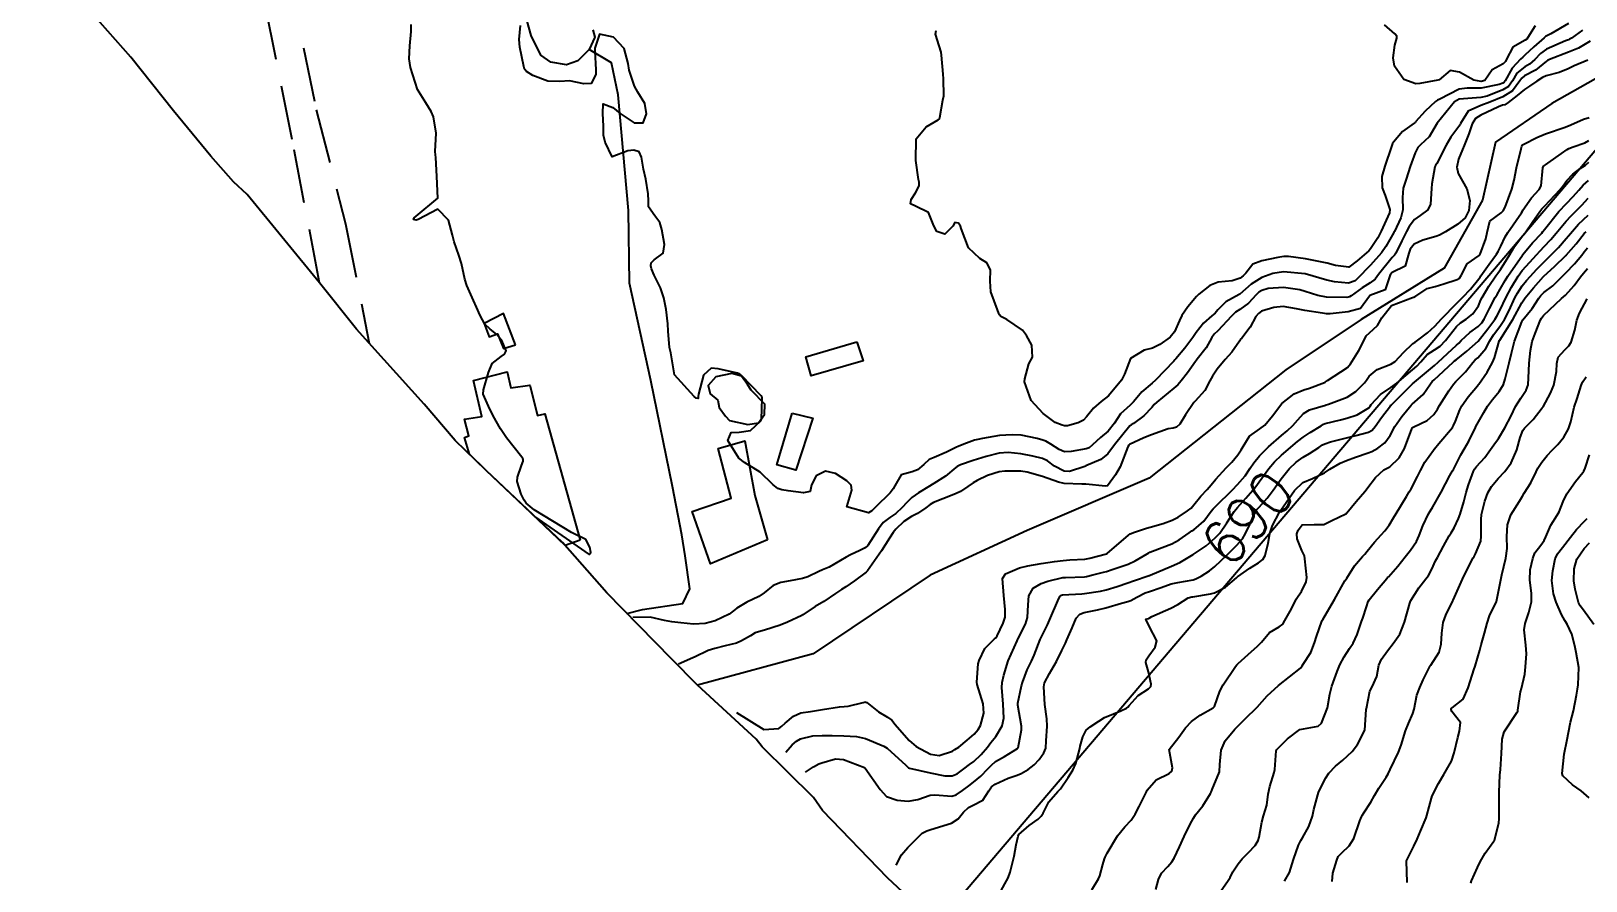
# Model space of a CAD drawing. Header units: metres. Extents: x 298520 to 308411, y 7433745 to 7450750.
# Drawn here: x 300165.1 to 300308.3, y 7448726.3 to 7448804.6 of the extents above; entities that cross this region are included whole.
import ezdxf
from ezdxf.enums import TextEntityAlignment as Align

# ---------------------------------------------------------------- set-up
doc = ezdxf.new("R2010")
doc.units = ezdxf.units.M
doc.header["$LTSCALE"] = 10
doc.linetypes.add('CONTINUO', pattern=[0])
doc.linetypes.add('DASHED', pattern=[0.75, 0.5, -0.25])
for name, color, linetype in [('Area', 45, 'Continuous'), ('Cotas', 45, 'Continuous'), ('Curvas de Nivel 1m', 11, 'Continuous'), ('Curvas de Nivel 5m', 15, 'Continuous'), ('Edificações', 30, 'Continuous'), ('Hidrografia', 140, 'Continuous'), ('TEXTO', 45, 'Continuous'), ('Vias Secundárias', 230, 'DASHED')]:
    doc.layers.add(name, color=color, linetype=linetype)
doc.styles.add('Style-STANDARD', font='STANDARD.shx')

msp = doc.modelspace()

# ---------------------------------------------------------------- linework, layer by layer
at = {"layer": 'Area'}
msp.add_polyline3d([(300249.13, 7448721.72, 690.82), (300243.99, 7448726.56, 695.31), (300238, 7448732.77, 696.79), (300237.17, 7448733.96, 693.15), (300232.42, 7448738.63, 696.55), (300231.88, 7448739.34, 696.87), (300226.46, 7448744.32, 686.71), (300224.07, 7448746.73, 694.06), (300218.13, 7448752.81, 693.4), (300214.04, 7448757.46, 691.75), (300207.01, 7448764.09, 692.12), (300204.14, 7448766.85, 690.14), (300201.29, 7448770.21, 687.77), (300195.04, 7448777.12, 690.54), (300191.64, 7448781.39, 687.29), (300184.96, 7448789.54, 687.14), (300183.71, 7448790.71, 687.08), (300181.62, 7448793.08, 687.19), (300178.17, 7448797.25, 687.95), (300174.24, 7448802.18, 687.41), (300165.06, 7448812.62, 689.17)], dxfattribs=at)
at = {"layer": 'Curvas de Nivel 1m', "flags": 128}
for points, elevation in [([(300211.44, 7448759.85), (300216.5, 7448756.35), (300216.65, 7448756.54), (300216.56, 7448757.02), (300216.18, 7448757.73), (300214.86, 7448758.38), (300211.43, 7448760.48), (300210.69, 7448761.09), (300210.5, 7448761.37), (300210.23, 7448761.93), (300209.86, 7448763.1), (300209.88, 7448763.47), (300210.26, 7448764.57), (300210.4, 7448764.97), (300210.41, 7448765.1), (300210.37, 7448765.19), (300210.28, 7448765.32), (300208.86, 7448767.11), (300208.31, 7448767.93), (300207.65, 7448769.13), (300207.21, 7448770.02), (300206.71, 7448771.14), (300206.74, 7448771.53), (300207.22, 7448773.14), (300207.55, 7448773.95), (300208.39, 7448774.61), (300208.7, 7448774.81), (300208.83, 7448775.12), (300208.4, 7448776.13), (300207.95, 7448776.67), (300207.36, 7448777.14), (300206.88, 7448777.6), (300206.43, 7448778.4), (300206.11, 7448779.15), (300205.82, 7448779.78), (300205.21, 7448781.16), (300205.04, 7448781.73), (300204.73, 7448783.17), (300204.49, 7448783.95), (300204.05, 7448785.17), (300203.89, 7448785.8), (300203.53, 7448787.18), (300202.54, 7448788.19), (300200.73, 7448787.22), (300200.53, 7448787.16), (300200.3, 7448787.22), (300200.36, 7448787.4), (300200.54, 7448787.54), (300202.55, 7448789.19), (300202.44, 7448791.19), (300202.36, 7448792.95), (300202.32, 7448793.19), (300202.3, 7448793.5), (300202.4, 7448795.19), (300202.14, 7448796.69), (300201.92, 7448797.2), (300201.43, 7448797.98), (300200.67, 7448799.22), (300200.03, 7448801.23), (300199.91, 7448802.03), (300199.96, 7448803.23), (300200.08, 7448804.57), (300200.07, 7448805.22)], 688), ([(300308.02, 7448804.67), (300307.03, 7448803.95), (300306.85, 7448803.84), (300306.74, 7448803.79), (300306.48, 7448803.69), (300304.73, 7448802.92), (300304.17, 7448802.54), (300303.64, 7448801.99), (300303.15, 7448801.56), (300302.71, 7448801.3), (300301.99, 7448800.72), (300301.57, 7448800.01), (300301.21, 7448799.5), (300300.68, 7448799.18), (300299.25, 7448798.61), (300298.68, 7448798.48), (300298.27, 7448798.46), (300296.68, 7448798.31), (300296.23, 7448798.08), (300294.65, 7448796.1), (300293.9, 7448794.84), (300293.1, 7448794.12), (300292.86, 7448793.88), (300292.62, 7448793.38), (300292.27, 7448792.46), (300292.15, 7448792.12), (300291.77, 7448790.95), (300291.5, 7448790.13), (300291.44, 7448789.26), (300291.47, 7448788.13), (300291.28, 7448787.4), (300290.7, 7448786.14), (300290.64, 7448786.03), (300290.53, 7448785.82), (300289.91, 7448784.75), (300289.5, 7448784.16), (300288.49, 7448783.02), (300288.07, 7448782.59), (300287.7, 7448782.18), (300287.08, 7448781.58), (300286.47, 7448781.36), (300285.19, 7448781.49), (300284.47, 7448781.65), (300282.48, 7448782.24), (300280.48, 7448782.4), (300279.51, 7448782.27), (300278.48, 7448781.89), (300277.51, 7448781.26), (300276.46, 7448780.36), (300276.39, 7448780.31), (300275.15, 7448779.63), (300274.44, 7448778.91), (300274.18, 7448778.6), (300273.88, 7448778.35), (300273.11, 7448777.67), (300272.42, 7448776.81), (300272.24, 7448776.54), (300272.12, 7448776.36), (300271.38, 7448775.38), (300270.55, 7448774.38), (300270.47, 7448774.29), (300270.38, 7448774.18), (300268.68, 7448772.41), (300268.36, 7448772.14), (300267.42, 7448771.35), (300266.66, 7448770.43), (300266.51, 7448770.26), (300266.34, 7448770.12), (300265.46, 7448769.31), (300264.9, 7448768.45), (300264.31, 7448767.71), (300263.62, 7448767.15), (300262.88, 7448766.47), (300262.56, 7448766.2), (300262.29, 7448766.11), (300260.92, 7448765.86), (300260.29, 7448765.82), (300259.81, 7448766.03), (300259.04, 7448766.52), (300258.56, 7448766.79), (300258.3, 7448766.9), (300257.77, 7448767.06), (300256.3, 7448767.36), (300255.46, 7448767.4), (300254.3, 7448767.33), (300252.74, 7448767.04), (300252.3, 7448766.96), (300251.99, 7448766.9), (300251.25, 7448766.61), (300250.56, 7448766.35), (300250.29, 7448766.23), (300249.43, 7448765.78), (300248.28, 7448765.31), (300247.81, 7448765.12), (300247.33, 7448764.66), (300246.76, 7448764.17), (300246.26, 7448763.99), (300245.24, 7448763.7), (300244.67, 7448762.69), (300244.52, 7448762.41), (300244.24, 7448762.05), (300242.89, 7448760.71), (300242.54, 7448760.39), (300242.22, 7448760.2), (300240.22, 7448760.74), (300240.69, 7448762.29), (300240.62, 7448762.74), (300240.25, 7448763.16), (300239.19, 7448763.83), (300238.26, 7448764.04), (300237.42, 7448763.62), (300236.98, 7448762.78), (300236.86, 7448762.16), (300236.24, 7448762.03), (300234.83, 7448762.21), (300234.24, 7448762.31), (300233.87, 7448762.45), (300233.43, 7448762.82), (300232.26, 7448763.95), (300230.79, 7448764.85), (300230.28, 7448765.25), (300229.26, 7448766.87), (300229.56, 7448767.61), (300230.3, 7448767.62), (300231.35, 7448767.8), (300232.31, 7448768.69), (300232.37, 7448768.84), (300232.44, 7448770.74), (300232.43, 7448770.84), (300232.4, 7448770.9), (300232.34, 7448770.97), (300230.53, 7448772.86), (300230.36, 7448772.98), (300230.17, 7448773.06), (300228.37, 7448773.48), (300227.74, 7448773.52), (300227.04, 7448772.9), (300226.56, 7448771.12), (300226.54, 7448770.91), (300226.52, 7448770.73), (300226.34, 7448770.76), (300226.18, 7448770.91), (300224.36, 7448772.93), (300224.01, 7448774.93), (300223.9, 7448775.43), (300223.76, 7448776.94), (300223.74, 7448777.62), (300223.58, 7448778.94), (300223.37, 7448780.02), (300223.05, 7448780.94), (300222.47, 7448782.1), (300222.22, 7448782.69), (300222.17, 7448782.95), (300222.2, 7448783.24), (300222.49, 7448783.53), (300223.3, 7448784.14), (300223.43, 7448784.94), (300223.17, 7448786.3), (300223.01, 7448786.95), (300222.54, 7448787.56), (300221.97, 7448788.39), (300221.96, 7448788.96), (300221.93, 7448789.59), (300221.71, 7448790.96), (300221.5, 7448791.87), (300221.32, 7448792.97), (300221.11, 7448793.47), (300220.61, 7448793.62), (300220.04, 7448793.56), (300218.6, 7448793), (300217.95, 7448794.35), (300217.81, 7448795.01), (300217.8, 7448795.84), (300217.76, 7448797.01), (300217.78, 7448797.89), (300218.66, 7448797.56), (300219.35, 7448796.99), (300220.64, 7448796.15), (300221.46, 7448796.15), (300221.77, 7448796.96), (300221.61, 7448797.92), (300220.98, 7448798.98), (300220.68, 7448799.51), (300220.18, 7448800.99), (300220.08, 7448801.62), (300219.72, 7448802.99), (300218.73, 7448804.03), (300217.45, 7448804.3), (300217, 7448803.02), (300217, 7448802.74), (300217.09, 7448801.02), (300217.11, 7448800.6), (300216.68, 7448799.77), (300215.99, 7448799.73), (300214.69, 7448800.01), (300213.8, 7448799.94), (300212.69, 7448799.97), (300211.29, 7448800.5), (300210.7, 7448800.88), (300210.54, 7448801.1), (300210.48, 7448801.33), (300210.09, 7448803.11), (300210.03, 7448803.81), (300210.17, 7448805.11)], 689), ([(300303.67, 7448805.07), (300302.99, 7448804), (300302.89, 7448803.85), (300302.74, 7448803.76), (300301.61, 7448803.13), (300301.04, 7448802.02), (300300.93, 7448801.81), (300300.72, 7448801.58), (300299.71, 7448801.03), (300299.02, 7448800.05), (300298.69, 7448799.95), (300298.03, 7448800.06), (300296.7, 7448800.81), (300295.83, 7448800.96), (300294.82, 7448800.1), (300294.69, 7448800.06), (300293.03, 7448799.78), (300292.69, 7448799.73), (300291.56, 7448800.13), (300290.71, 7448801.36), (300290.6, 7448802.14), (300290.73, 7448803.3), (300290.92, 7448803.96), (300290.91, 7448804.14), (300290.75, 7448804.36), (300289.78, 7448805.18)], 691), ([(300308.74, 7448803.67), (300307.66, 7448803.01), (300306.73, 7448802.64), (300304.98, 7448801.98), (300304.8, 7448801.9), (300304.72, 7448801.83), (300303.7, 7448801), (300302.7, 7448800.48), (300302.43, 7448800.27), (300302.25, 7448800), (300301.59, 7448799.1), (300300.68, 7448798.55), (300299.5, 7448798.04), (300298.67, 7448797.74), (300297.5, 7448797.22), (300296.79, 7448796.07), (300296.76, 7448795.96), (300296.65, 7448795.79), (300295.89, 7448794.82), (300295.48, 7448794.09), (300294.61, 7448792.4), (300294.49, 7448792.22), (300294.44, 7448792.1), (300294.16, 7448790.52), (300294.11, 7448790.1), (300294.03, 7448788.64), (300293.78, 7448788.11), (300293.06, 7448787.6), (300292.54, 7448787.22), (300292.07, 7448786.59), (300291.83, 7448786.13), (300291.38, 7448785.27), (300290.82, 7448784.14), (300290.7, 7448783.94), (300290.5, 7448783.73), (300289.23, 7448782.16), (300288.92, 7448781.72), (300288.47, 7448781.4), (300287.72, 7448780.92), (300286.7, 7448780.19), (300286.55, 7448780.09), (300286.45, 7448780.06), (300286.31, 7448780.05), (300284.45, 7448780.07), (300283.64, 7448780.23), (300282.47, 7448780.61), (300281.97, 7448780.74), (300280.47, 7448780.97), (300279.07, 7448780.88), (300278.47, 7448780.7), (300278.21, 7448780.55), (300277.96, 7448780.3), (300277.24, 7448779.51), (300276.44, 7448778.94), (300276.07, 7448778.69), (300275.7, 7448778.32), (300274.42, 7448776.98), (300274.09, 7448776.67), (300273.87, 7448776.35), (300273.34, 7448775.41), (300272.53, 7448774.36), (300272.47, 7448774.28), (300272.38, 7448774.15), (300271.63, 7448773.11), (300271.06, 7448772.37), (300270.73, 7448772), (300270.36, 7448771.69), (300268.79, 7448770.4), (300268.57, 7448770.18), (300268.34, 7448769.9), (300267.61, 7448769.13), (300266.65, 7448768.43), (300266.43, 7448768.31), (300266.31, 7448768.21), (300264.91, 7448766.45), (300264.28, 7448765.63), (300263.65, 7448765.1), (300262.27, 7448764.52), (300262.25, 7448764.51), (300262.18, 7448764.48), (300260.76, 7448764.01), (300260.27, 7448764.04), (300259.36, 7448764.51), (300258.73, 7448764.98), (300258.28, 7448765.21), (300257.39, 7448765.43), (300256.28, 7448765.63), (300255.09, 7448765.75), (300254.28, 7448765.69), (300253.08, 7448765.39), (300252.28, 7448765.14), (300251.87, 7448765.01), (300250.7, 7448764.62), (300250.41, 7448764.48), (300250.27, 7448764.38), (300249.32, 7448763.57), (300248.25, 7448762.89), (300248.1, 7448762.8), (300247.86, 7448762.65), (300246.85, 7448762.05), (300246.23, 7448761.6), (300245.75, 7448761.15), (300245.33, 7448760.68), (300244.75, 7448760.15), (300244.21, 7448759.78), (300243.59, 7448759.31), (300243.14, 7448758.71), (300242.18, 7448757.18), (300241.94, 7448756.96), (300241.42, 7448756.73), (300240.58, 7448756.33), (300240.17, 7448756.1), (300238.6, 7448755.2), (300238.16, 7448755.01), (300237.99, 7448754.94), (300237.65, 7448754.78), (300236.64, 7448754.29), (300236.14, 7448754.13), (300235.01, 7448753.93), (300234.14, 7448753.77), (300233.46, 7448753.49), (300232.63, 7448752.83), (300232.12, 7448752.48), (300231.02, 7448751.95), (300230.11, 7448751.42), (300229.8, 7448751.17), (300229.39, 7448750.87), (300228.1, 7448750.24), (300227.19, 7448749.99), (300226.09, 7448749.94), (300224.95, 7448750.06), (300224.1, 7448750.14), (300223.44, 7448750.28), (300222.1, 7448750.59), (300220.52, 7448750.55)], 688), ([(300308.54, 7448801.93), (300307.26, 7448801.4), (300306.71, 7448801.12), (300305.89, 7448800.77), (300304.7, 7448800.46), (300304.36, 7448800.32), (300303.82, 7448799.99), (300303.15, 7448799.53), (300302.68, 7448799.2), (300302.02, 7448798.66), (300301.18, 7448798.01), (300300.88, 7448797.8), (300300.67, 7448797.76), (300300.28, 7448797.63), (300298.66, 7448796.84), (300298.16, 7448796.55), (300297.87, 7448796.06), (300297.57, 7448795.13), (300297.14, 7448794.06), (300296.99, 7448793.69), (300296.61, 7448792.78), (300296.44, 7448792.07), (300296.59, 7448791.46), (300297.39, 7448790.06), (300297.64, 7448788.98), (300297.56, 7448788.06), (300297.22, 7448787.39), (300296.54, 7448786.81), (300295.4, 7448786.09), (300294.85, 7448785.78), (300294.53, 7448785.66), (300293.32, 7448785.32), (300292.52, 7448784.96), (300292.14, 7448784.49), (300292.03, 7448784.12), (300291.68, 7448782.94), (300290.48, 7448782.35), (300290.32, 7448782.14), (300289.85, 7448780.76), (300288.45, 7448780.22), (300288.42, 7448780.21), (300288.39, 7448780.17), (300287.58, 7448779.04), (300286.44, 7448778.73), (300284.77, 7448778.55), (300284.44, 7448778.54), (300284.06, 7448778.6), (300282.44, 7448778.84), (300281.69, 7448779.01), (300280.45, 7448779.2), (300279.6, 7448779.12), (300278.44, 7448778.77), (300278.16, 7448778.57), (300277.93, 7448778.3), (300277.41, 7448777.32), (300276.63, 7448776.31), (300276.53, 7448776.19), (300276.41, 7448776.01), (300275.71, 7448775), (300275.11, 7448774.33), (300274.37, 7448773.43), (300273.93, 7448772.78), (300273.69, 7448772.35), (300273.23, 7448771.48), (300272.34, 7448770.5), (300272.27, 7448770.44), (300272.2, 7448770.36), (300271.45, 7448769.24), (300270.91, 7448768.37), (300270.61, 7448768.08), (300270.31, 7448768.01), (300269.86, 7448767.94), (300268.3, 7448767.4), (300267.62, 7448767.1), (300266.29, 7448766.5), (300266.22, 7448766.43), (300266.12, 7448766.27), (300265.42, 7448764.44), (300265.01, 7448763.7), (300264.25, 7448762.69), (300264.07, 7448762.64), (300262.25, 7448762.85), (300261.89, 7448762.84), (300260.25, 7448762.89), (300259.74, 7448763.01), (300258.26, 7448763.56), (300256.86, 7448763.95), (300256.27, 7448764.04), (300254.79, 7448764.04), (300254.26, 7448763.97), (300253.21, 7448763.63), (300252.25, 7448763.18), (300251.88, 7448762.97), (300251.39, 7448762.61), (300250.7, 7448762.16), (300250.24, 7448761.94), (300249.08, 7448761.49), (300248.23, 7448761.14), (300247.92, 7448760.96), (300247.53, 7448760.66), (300246.75, 7448760.13), (300246.21, 7448759.86), (300245.48, 7448759.4), (300244.74, 7448758.68), (300244.5, 7448758.37), (300244.18, 7448757.86), (300243.43, 7448756.7), (300242.15, 7448754.84), (300242.09, 7448754.78), (300242.01, 7448754.72), (300240.93, 7448753.94), (300240.13, 7448753.38), (300239.75, 7448753.13), (300239.2, 7448752.75), (300238.12, 7448752.03), (300237.33, 7448751.55), (300236.19, 7448750.79), (300236.13, 7448750.76), (300236.1, 7448750.75), (300234.78, 7448750.11), (300234.09, 7448749.83), (300232.65, 7448749.39), (300232.09, 7448749.24), (300231.8, 7448749.13), (300231.35, 7448748.85), (300230.54, 7448748.39), (300230.07, 7448748.2), (300229.02, 7448747.93), (300228.07, 7448747.7), (300227.45, 7448747.5), (300226.2, 7448746.91), (300226.1, 7448746.86), (300226.05, 7448746.83), (300224.73, 7448746.24)], 687), ([(300230.06, 7448741.81), (300232.58, 7448740.23), (300233.98, 7448740.31), (300234.25, 7448740.54), (300234.55, 7448740.8), (300235.32, 7448741.46), (300235.99, 7448741.76), (300236.88, 7448741.89), (300238, 7448742.06), (300239.57, 7448742.32), (300240, 7448742.34), (300240.37, 7448742.37), (300241.73, 7448742.72), (300241.95, 7448742.77), (300242, 7448742.76), (300242.07, 7448742.72), (300243.14, 7448741.85), (300243.99, 7448741.38), (300244.37, 7448741.08), (300244.7, 7448740.69), (300245.29, 7448739.99), (300245.97, 7448739.21), (300246.62, 7448738.66), (300247.95, 7448737.96), (300248.76, 7448737.83), (300249.96, 7448738.24), (300250.2, 7448738.37), (300250.55, 7448738.61), (300251.32, 7448739.26), (300251.97, 7448739.79), (300252.35, 7448740.22), (300252.56, 7448740.59), (300252.85, 7448741.74), (300252.81, 7448742.59), (300252.25, 7448744.38), (300252.21, 7448744.6), (300252.35, 7448746.29), (300252.42, 7448746.6), (300252.96, 7448747.7), (300253.84, 7448748.58), (300253.97, 7448748.69), (300254.08, 7448748.86), (300254.64, 7448750.03), (300254.82, 7448750.57), (300254.84, 7448751.3), (300254.69, 7448752.57), (300254.58, 7448754.14), (300254.85, 7448754.57), (300256.16, 7448755.13), (300256.93, 7448755.32), (300258.16, 7448755.52), (300259.36, 7448755.71), (300260.17, 7448755.81), (300260.8, 7448755.86), (300262.17, 7448755.94), (300262.63, 7448756.02), (300264.17, 7448756.43), (300264.23, 7448756.46), (300266.19, 7448758.15), (300266.36, 7448758.26), (300266.74, 7448758.42), (300267.84, 7448758.77), (300268.2, 7448758.88), (300269.38, 7448759.21), (300270.21, 7448759.51), (300270.77, 7448759.81), (300271.64, 7448760.37), (300271.97, 7448760.62), (300272.23, 7448760.93), (300272.86, 7448761.73), (300273.45, 7448762.35), (300273.82, 7448762.77), (300274.25, 7448763.3), (300275.21, 7448764.33), (300275.72, 7448764.87), (300276.28, 7448765.54), (300276.59, 7448766), (300276.75, 7448766.31), (300277.34, 7448767.26), (300278.31, 7448767.94), (300278.76, 7448768.28), (300279.46, 7448769.14), (300280.34, 7448770.26), (300281.45, 7448771.15), (300282.36, 7448771.54), (300282.89, 7448771.7), (300284.26, 7448772.22), (300284.33, 7448772.25), (300284.36, 7448772.27), (300284.53, 7448772.38), (300286.38, 7448773.6), (300286.65, 7448773.92), (300286.82, 7448774.19), (300287.42, 7448775.16), (300287.94, 7448776.17), (300288.09, 7448776.5), (300288.42, 7448776.79), (300289.14, 7448777.45), (300289.53, 7448778.16), (300290.44, 7448779.3), (300292.37, 7448780.04), (300292.45, 7448780.06), (300292.5, 7448780.07), (300292.57, 7448780.12), (300293.71, 7448780.86), (300294.47, 7448781.07), (300295.26, 7448781.3), (300296.48, 7448781.69), (300296.71, 7448781.84), (300296.84, 7448782.07), (300297.41, 7448783.14), (300298.5, 7448783.93), (300298.56, 7448783.99), (300298.6, 7448784.05), (300299.12, 7448785.45), (300299.25, 7448786.04), (300299.5, 7448787.08), (300300.55, 7448787.85), (300300.73, 7448788.03), (300300.9, 7448788.36), (300301.51, 7448790.02), (300301.73, 7448790.87), (300301.95, 7448792.01), (300302.37, 7448793.76), (300302.45, 7448794), (300302.52, 7448794.11), (300302.62, 7448794.19), (300303.83, 7448794.79), (300304.63, 7448795.14), (300306.44, 7448795.75), (300306.64, 7448795.82), (300306.73, 7448795.86), (300306.97, 7448795.95), (300308.12, 7448796.47), (300308.65, 7448796.64)], 687), ([(300234.61, 7448738.14), (300235.2, 7448738.8), (300235.6, 7448739.16), (300235.97, 7448739.38), (300237.1, 7448739.65), (300237.97, 7448739.69), (300238.89, 7448739.67), (300239.97, 7448739.63), (300241.13, 7448739.57), (300241.97, 7448739.41), (300243.66, 7448738.7), (300243.96, 7448738.5), (300245.67, 7448736.94), (300245.93, 7448736.71), (300246.02, 7448736.67), (300247.93, 7448736.24), (300249.26, 7448735.96), (300249.93, 7448735.95), (300250.39, 7448736.15), (300251.03, 7448736.61), (300251.55, 7448736.99), (300251.94, 7448737.28), (300252.63, 7448737.92), (300253.19, 7448738.59), (300253.52, 7448739.03), (300253.97, 7448739.58), (300254.56, 7448740.57), (300254.69, 7448741.27), (300254.64, 7448742.57), (300254.51, 7448744.09), (300254.54, 7448744.57), (300254.71, 7448745.24), (300255.09, 7448746.56), (300255.93, 7448748.41), (300256.01, 7448748.55), (300256.03, 7448748.59), (300256.07, 7448748.67), (300256.71, 7448749.93), (300256.9, 7448750.54), (300256.95, 7448751.71), (300257.02, 7448752.54), (300257.42, 7448753.25), (300258.14, 7448753.69), (300258.76, 7448753.9), (300260.15, 7448754.23), (300260.4, 7448754.25), (300262.15, 7448754.3), (300262.31, 7448754.32), (300262.91, 7448754.47), (300263.9, 7448754.72), (300264.16, 7448754.8), (300264.69, 7448754.98), (300266.16, 7448755.48), (300266.82, 7448755.77), (300267.91, 7448756.41), (300268.07, 7448756.52), (300268.17, 7448756.57), (300268.42, 7448756.65), (300270.18, 7448757.34), (300270.85, 7448757.71), (300271.79, 7448758.36), (300272.03, 7448758.53), (300272.2, 7448758.63), (300273.13, 7448759.43), (300273.82, 7448760.34), (300274, 7448760.57), (300274.23, 7448760.81), (300275.77, 7448762.32), (300276.25, 7448762.82), (300276.94, 7448763.62), (300277.41, 7448764.3), (300277.75, 7448764.81), (300278.28, 7448765.44), (300278.69, 7448765.88), (300279.1, 7448766.28), (300280.3, 7448767.33), (300280.81, 7448767.76), (300281.33, 7448768.25), (300281.79, 7448768.78), (300282.33, 7448769.34), (300282.89, 7448769.68), (300284.34, 7448770.13), (300284.41, 7448770.15), (300284.63, 7448770.22), (300286.35, 7448770.87), (300287.16, 7448771.38), (300287.95, 7448772.17), (300288.12, 7448772.42), (300288.37, 7448772.8), (300289.12, 7448773.42), (300290.38, 7448773.91), (300290.76, 7448774.14), (300291.55, 7448774.98), (300292.41, 7448775.8), (300292.6, 7448775.93), (300292.87, 7448776.12), (300293.74, 7448776.79), (300294.43, 7448777.41), (300295.04, 7448778.09), (300296.45, 7448779.51), (300296.73, 7448779.79), (300297, 7448780.06), (300297.71, 7448780.82), (300298.48, 7448781.75), (300298.6, 7448781.93), (300298.67, 7448782.05), (300299.43, 7448783.11), (300300.12, 7448784.03), (300300.27, 7448784.27), (300300.51, 7448784.79), (300300.92, 7448785.63), (300301.15, 7448786.02), (300302.41, 7448787.86), (300302.5, 7448788), (300302.55, 7448788.1), (300303.32, 7448789.24), (300304.03, 7448789.99), (300304.23, 7448790.33), (300304.39, 7448791.98), (300304.45, 7448792.14), (300304.61, 7448792.28), (300305.59, 7448792.95), (300306.62, 7448793.67), (300306.79, 7448793.78), (300307.19, 7448793.94), (300308.25, 7448794.31), (300308.63, 7448794.51)], 688), ([(300236.43, 7448736.29), (300237.17, 7448736.78), (300237.66, 7448737.05), (300237.94, 7448737.17), (300239.18, 7448737.51), (300239.94, 7448737.45), (300241.86, 7448736.72), (300241.93, 7448736.66), (300243.3, 7448734.71), (300243.9, 7448734.04), (300244.88, 7448733.7), (300245.9, 7448733.62), (300246.77, 7448733.79), (300247.91, 7448734.19), (300248.34, 7448734.21), (300249.9, 7448734.07), (300250.32, 7448734.2), (300250.89, 7448734.61), (300251.48, 7448735.04), (300251.92, 7448735.36), (300252.59, 7448735.93), (300253.23, 7448736.59), (300253.57, 7448736.95), (300253.94, 7448737.27), (300254.78, 7448737.74), (300255.96, 7448738.47), (300256.01, 7448738.51), (300256.03, 7448738.55), (300256.34, 7448740.19), (300256.33, 7448740.55), (300256, 7448742.46), (300255.99, 7448742.54), (300256, 7448742.66), (300256.34, 7448744.24), (300256.41, 7448744.55), (300256.84, 7448745.74), (300257.25, 7448746.54), (300257.51, 7448747.08), (300258.06, 7448748.53), (300258.07, 7448748.57), (300258.73, 7448749.88), (300259.02, 7448750.52), (300259.69, 7448752.08), (300259.88, 7448752.5), (300260.02, 7448752.61), (300260.12, 7448752.64), (300261.88, 7448752.73), (300262.13, 7448752.76), (300263.62, 7448752.97), (300264.13, 7448753.09), (300265.16, 7448753.42), (300266.14, 7448753.74), (300266.65, 7448753.92), (300268.11, 7448754.41), (300268.14, 7448754.42), (300268.19, 7448754.45), (300270.16, 7448755.27), (300270.93, 7448755.61), (300272.14, 7448756.36), (300272.16, 7448756.37), (300273.36, 7448757.17), (300274.19, 7448757.88), (300274.6, 7448758.33), (300275.26, 7448759.27), (300275.93, 7448760.31), (300276.23, 7448760.68), (300277, 7448761.54), (300277.66, 7448762.3), (300277.92, 7448762.62), (300278.25, 7448763.06), (300279.14, 7448764.28), (300279.65, 7448764.89), (300280.28, 7448765.5), (300280.69, 7448765.86), (300281.14, 7448766.25), (300281.76, 7448766.78), (300282.3, 7448767.18), (300282.95, 7448767.59), (300283.94, 7448768.22), (300284.17, 7448768.37), (300284.32, 7448768.43), (300285.74, 7448768.78), (300286.32, 7448768.93), (300287.27, 7448769.24), (300288.34, 7448769.89), (300288.48, 7448770.03), (300288.57, 7448770.17), (300289.42, 7448771.1), (300290.36, 7448771.74), (300290.91, 7448772.14), (300292.38, 7448773.38), (300292.78, 7448773.71), (300293.15, 7448774.11), (300293.72, 7448774.78), (300294.4, 7448775.21), (300294.92, 7448775.57), (300295.4, 7448776.09), (300296.43, 7448777.38), (300296.78, 7448777.72), (300297.31, 7448778.06), (300297.94, 7448778.55), (300298.45, 7448779.29), (300298.68, 7448779.82), (300298.79, 7448780.05), (300299.41, 7448781.1), (300300.05, 7448782.03), (300300.24, 7448782.28), (300300.49, 7448782.62), (300301.34, 7448784.02), (300301.77, 7448784.75), (300302.53, 7448785.75), (300302.65, 7448785.88), (300302.74, 7448786), (300303.47, 7448787.06), (300304.1, 7448787.98), (300304.3, 7448788.23), (300304.56, 7448788.49), (300305.94, 7448789.96), (300306.21, 7448790.32), (300306.59, 7448790.84), (300307.13, 7448791.41), (300307.82, 7448791.94), (300308.3, 7448792.24), (300308.61, 7448792.51)], 689), ([(300254.32, 7448725.1), (300255.09, 7448726.56), (300255.3, 7448727.08), (300255.66, 7448728.55), (300255.85, 7448729.59), (300256.02, 7448730.39), (300256.1, 7448730.55), (300257.04, 7448731.37), (300257.88, 7448731.97), (300258.16, 7448732.24), (300258.33, 7448732.53), (300258.86, 7448733.56), (300259.67, 7448734.5), (300259.92, 7448734.77), (300260.62, 7448735.8), (300261.05, 7448736.49), (300261.34, 7448737.09), (300261.7, 7448738.48), (300261.74, 7448738.7), (300261.97, 7448739.56), (300262.3, 7448740.16), (300262.66, 7448740.47), (300263.45, 7448741.01), (300263.99, 7448741.34), (300265.5, 7448741.94), (300266, 7448742.18), (300266.14, 7448742.29), (300266.26, 7448742.43), (300267.09, 7448743.35), (300268.03, 7448743.97), (300268.25, 7448744.19), (300268.28, 7448744.41), (300268.04, 7448745.55), (300267.79, 7448746.41), (300267.82, 7448746.65), (300268.06, 7448747.03), (300268.65, 7448747.82), (300268.81, 7448748.4), (300268.09, 7448749.75), (300267.78, 7448750.41), (300268.04, 7448750.47), (300268.1, 7448750.5), (300268.35, 7448750.65), (300270.11, 7448751.4), (300270.75, 7448751.74), (300271.7, 7448752.36), (300272.03, 7448752.45), (300272.12, 7448752.47), (300273.75, 7448752.72), (300274.13, 7448752.82), (300275.12, 7448753.35), (300276.15, 7448754.22), (300276.2, 7448754.27), (300276.25, 7448754.31), (300277.37, 7448755.09), (300278.17, 7448755.59), (300278.57, 7448755.89), (300278.8, 7448756.28), (300279.08, 7448757.39), (300279.21, 7448758.28), (300279.45, 7448759.03), (300280.1, 7448760.27), (300280.15, 7448760.34), (300280.22, 7448760.45), (300281.48, 7448762.25), (300282.25, 7448762.98), (300283.14, 7448763.35), (300284.26, 7448763.87), (300284.75, 7448764.21), (300285.71, 7448764.76), (300286.28, 7448765.01), (300287.12, 7448765.34), (300288.29, 7448765.72), (300288.61, 7448765.85), (300289.18, 7448766.16), (300289.81, 7448766.64), (300290.3, 7448767.34), (300290.75, 7448768.14), (300291.38, 7448769.08), (300292.24, 7448770.12), (300292.34, 7448770.21), (300293.36, 7448771.11), (300294.02, 7448772.1), (300294.18, 7448772.29), (300294.37, 7448772.45), (300296.12, 7448774.07), (300296.25, 7448774.2), (300296.39, 7448774.31), (300297.37, 7448775.09), (300298.41, 7448776.03), (300299.31, 7448777.16), (300299.96, 7448778.03), (300300.14, 7448778.33), (300300.44, 7448778.91), (300300.98, 7448780.02), (300301.48, 7448781.01), (300302.1, 7448782.01), (300302.49, 7448782.53), (300303.18, 7448783.31), (300303.81, 7448783.99), (300304.14, 7448784.35), (300304.51, 7448784.75), (300305.12, 7448785.38), (300305.62, 7448785.96), (300306.54, 7448787.07), (300306.96, 7448787.54), (300307.37, 7448787.94), (300307.96, 7448788.54), (300308.57, 7448789.2)], 691), ([(300262.83, 7448725.45), (300263.44, 7448726.46), (300263.55, 7448726.73), (300263.83, 7448727.79), (300263.98, 7448728.32), (300264.03, 7448728.46), (300264.22, 7448728.83), (300265.19, 7448730.44), (300265.87, 7448731.25), (300266.43, 7448731.87), (300266.81, 7448732.42), (300267.19, 7448733.12), (300267.81, 7448734.41), (300267.84, 7448734.48), (300267.92, 7448734.63), (300268.74, 7448735.59), (300269.93, 7448736.18), (300270.19, 7448736.39), (300270.25, 7448736.7), (300269.95, 7448738.39), (300270.84, 7448739.51), (300271.45, 7448740.37), (300271.99, 7448740.95), (300272.81, 7448741.54), (300274, 7448742.21), (300274.11, 7448742.34), (300274.61, 7448743.75), (300274.91, 7448744.33), (300276.05, 7448746.03), (300276.18, 7448746.18), (300276.3, 7448746.31), (300277.22, 7448747.14), (300278.07, 7448747.92), (300278.26, 7448748.09), (300278.45, 7448748.29), (300279.2, 7448749.16), (300280.09, 7448749.69), (300280.41, 7448749.95), (300280.6, 7448750.26), (300281.21, 7448751.35), (300281.65, 7448752.25), (300281.84, 7448752.53), (300282.13, 7448752.94), (300282.56, 7448753.83), (300282.63, 7448754.24), (300282.45, 7448755.96), (300282.4, 7448756.24), (300282.18, 7448756.72), (300281.73, 7448757.79), (300281.72, 7448758.25), (300281.84, 7448758.6), (300282.21, 7448759.1), (300283.31, 7448759.13), (300284.21, 7448759.13), (300284.92, 7448759.5), (300286.22, 7448760.1), (300286.27, 7448760.14), (300286.32, 7448760.19), (300287.19, 7448761.23), (300287.99, 7448762.17), (300288.1, 7448762.31), (300288.25, 7448762.52), (300288.96, 7448763.46), (300289.74, 7448764.16), (300290.08, 7448764.33), (300290.27, 7448764.43), (300291.15, 7448765.27), (300291.62, 7448766.13), (300292.31, 7448767.94), (300292.38, 7448768.05), (300292.5, 7448768.12), (300293.72, 7448768.71), (300294.33, 7448769.26), (300294.67, 7448769.76), (300294.87, 7448770.09), (300295.73, 7448771.45), (300296.16, 7448772.07), (300296.37, 7448772.29), (300297.24, 7448773.2), (300297.92, 7448774.05), (300298.15, 7448774.29), (300298.39, 7448774.49), (300299.12, 7448775.33), (300299.49, 7448776.04), (300299.84, 7448776.61), (300300.43, 7448777.37), (300300.85, 7448778.02), (300301.27, 7448778.85), (300301.8, 7448780.01), (300302.03, 7448780.44), (300302.47, 7448781.11), (300302.87, 7448781.6), (300303.22, 7448781.99), (300303.83, 7448782.65), (300304.5, 7448783.32), (300305.15, 7448783.97), (300305.81, 7448784.66), (300306.53, 7448785.47), (300306.75, 7448785.73), (300306.92, 7448785.95), (300307.68, 7448786.8), (300308.55, 7448787.62)], 692), ([(300268.72, 7448725.49), (300268.95, 7448726.4), (300269.24, 7448726.98), (300269.83, 7448727.61), (300270.19, 7448728.03), (300270.39, 7448728.38), (300270.89, 7448729.41), (300271.32, 7448730.37), (300271.87, 7448731.49), (300272.17, 7448732.06), (300272.38, 7448732.36), (300273.05, 7448733.19), (300273.74, 7448734.34), (300273.8, 7448734.46), (300273.92, 7448734.69), (300274.57, 7448736.33), (300274.61, 7448737), (300274.73, 7448738.33), (300275.11, 7448739.17), (300275.98, 7448740.26), (300276.01, 7448740.28), (300276.04, 7448740.31), (300277.01, 7448741.28), (300278, 7448742.24), (300278.03, 7448742.27), (300278.05, 7448742.29), (300278.98, 7448743.32), (300280.03, 7448744.27), (300282.05, 7448745.89), (300282.2, 7448746.09), (300282.29, 7448746.24), (300282.99, 7448747.31), (300283.35, 7448748.23), (300283.51, 7448748.8), (300284.01, 7448750.22), (300284.04, 7448750.28), (300284.1, 7448750.38), (300285.17, 7448752.2), (300286.14, 7448753.92), (300286.25, 7448754.08), (300286.31, 7448754.19), (300287.03, 7448755.31), (300287.77, 7448756.17), (300287.96, 7448756.39), (300288.18, 7448756.65), (300288.87, 7448757.48), (300289.48, 7448758.16), (300289.81, 7448758.54), (300290.21, 7448759.05), (300290.63, 7448759.73), (300290.86, 7448760.14), (300291.8, 7448761.69), (300292.07, 7448762.12), (300292.25, 7448762.42), (300292.83, 7448763.54), (300293.09, 7448764.11), (300293.5, 7448764.88), (300294.29, 7448765.98), (300294.35, 7448766.05), (300294.39, 7448766.1), (300294.79, 7448766.58), (300296.05, 7448768.07), (300296.15, 7448768.24), (300296.32, 7448768.64), (300296.72, 7448769.68), (300296.91, 7448770.06), (300297.51, 7448770.9), (300298.36, 7448771.91), (300298.43, 7448771.98), (300298.49, 7448772.05), (300299.25, 7448773.17), (300299.75, 7448774.04), (300299.94, 7448774.48), (300300.36, 7448776.03), (300300.37, 7448776.07), (300300.41, 7448776.12), (300301.6, 7448778.01), (300302.45, 7448779.56), (300302.62, 7448779.83), (300302.74, 7448780), (300303.53, 7448780.93), (300304.45, 7448781.98), (300304.46, 7448782), (300304.48, 7448782.02), (300305.44, 7448782.91), (300306.5, 7448783.91), (300306.53, 7448783.93), (300306.54, 7448783.95), (300307.46, 7448785), (300308.2, 7448785.93), (300308.36, 7448786.11)], 693), ([(300274.45, 7448724.98), (300275.38, 7448726.32), (300275.55, 7448726.59), (300275.82, 7448727.1), (300276.29, 7448727.85), (300276.66, 7448728.3), (300277.25, 7448728.9), (300277.86, 7448729.54), (300278.15, 7448730), (300278.24, 7448730.29), (300278.47, 7448731.69), (300278.63, 7448732.28), (300278.93, 7448733.25), (300279.08, 7448734.28), (300279.23, 7448734.96), (300279.63, 7448736.27), (300279.67, 7448736.54), (300279.79, 7448738.27), (300279.85, 7448738.37), (300279.96, 7448738.48), (300280.85, 7448739.38), (300281.98, 7448740.24), (300283.68, 7448740.53), (300283.99, 7448740.81), (300284.54, 7448742.21), (300284.75, 7448743.48), (300284.92, 7448744.21), (300285.41, 7448745.56), (300285.67, 7448746.2), (300286.06, 7448746.93), (300286.56, 7448747.69), (300286.89, 7448748.18), (300287.27, 7448748.99), (300287.67, 7448750.17), (300287.78, 7448750.5), (300288.12, 7448751.52), (300288.28, 7448752.01), (300288.36, 7448752.17), (300289.15, 7448753.14), (300290, 7448754.15), (300290.06, 7448754.23), (300290.15, 7448754.31), (300291.01, 7448755.29), (300291.69, 7448756.13), (300292.18, 7448756.75), (300292.73, 7448757.57), (300292.99, 7448758.11), (300293.32, 7448759), (300293.85, 7448760.1), (300293.99, 7448760.34), (300294.23, 7448760.76), (300295.01, 7448762.09), (300295.82, 7448763.64), (300296.05, 7448764.07), (300296.14, 7448764.2), (300296.27, 7448764.43), (300296.82, 7448765.53), (300297.14, 7448766.06), (300297.57, 7448766.79), (300298.17, 7448768.05), (300298.21, 7448768.15), (300298.32, 7448768.37), (300298.93, 7448769.45), (300299.28, 7448770.04), (300299.74, 7448770.65), (300300.36, 7448771.39), (300300.74, 7448772.02), (300300.9, 7448772.55), (300301.28, 7448774.02), (300301.49, 7448774.92), (300301.77, 7448776.01), (300302.43, 7448777.79), (300302.5, 7448777.93), (300302.55, 7448778), (300303.39, 7448779.04), (300304, 7448779.98), (300304.2, 7448780.24), (300304.46, 7448780.49), (300305.31, 7448781.13), (300306.13, 7448781.96), (300306.49, 7448782.32), (300307.3, 7448783.14), (300307.96, 7448783.94), (300308.2, 7448784.24), (300308.51, 7448784.63)], 694), ([(300284.95, 7448726.21), (300285.04, 7448727), (300285.38, 7448728.2), (300285.53, 7448728.51), (300285.84, 7448728.87), (300286.53, 7448729.51), (300286.97, 7448730.18), (300287.52, 7448731.82), (300287.66, 7448732.17), (300287.74, 7448732.31), (300287.89, 7448732.54), (300288.53, 7448733.54), (300288.88, 7448734.16), (300289.27, 7448734.81), (300289.93, 7448735.83), (300290.12, 7448736.15), (300290.32, 7448736.53), (300291.09, 7448738.13), (300291.32, 7448738.77), (300291.71, 7448740.12), (300291.99, 7448740.78), (300292.41, 7448741.7), (300292.51, 7448742.11), (300292.76, 7448743.38), (300293.03, 7448744.11), (300293.34, 7448744.81), (300294, 7448746.1), (300294.03, 7448746.13), (300294.05, 7448746.17), (300294.81, 7448747.35), (300295, 7448748.09), (300295.06, 7448749.12), (300295.19, 7448750.09), (300295.43, 7448750.76), (300296.09, 7448752.08), (300296.1, 7448752.1), (300296.12, 7448752.15), (300296.97, 7448754.07), (300297.35, 7448754.86), (300297.97, 7448756.05), (300298.04, 7448756.18), (300298.18, 7448756.43), (300298.66, 7448757.58), (300298.71, 7448758.04), (300298.7, 7448759.57), (300298.74, 7448760.04), (300299.02, 7448761.26), (300299.31, 7448762.04), (300299.66, 7448762.63), (300300.26, 7448763.37), (300300.87, 7448764.02), (300301.47, 7448764.82), (300301.97, 7448766), (300302.3, 7448767.13), (300302.53, 7448767.78), (300302.69, 7448768), (300303.5, 7448768.81), (300304.33, 7448769.88), (300304.37, 7448769.94), (300304.4, 7448769.98), (300305.09, 7448771.23), (300305.39, 7448771.96), (300305.63, 7448773.22), (300305.67, 7448773.96), (300305.8, 7448774.55), (300306.4, 7448775.21), (300306.77, 7448775.58), (300306.98, 7448775.94), (300307.33, 7448777.04), (300307.52, 7448777.94), (300307.77, 7448778.61), (300308.45, 7448779.93)], 696), ([(300291.88, 7448726.12), (300291.83, 7448728.12), (300292.5, 7448729.46), (300292.79, 7448730.11), (300293.11, 7448730.86), (300293.63, 7448732.1), (300293.69, 7448732.3), (300293.9, 7448733.1), (300294.11, 7448733.9), (300294.19, 7448734.1), (300294.77, 7448735.24), (300295.25, 7448736.09), (300295.51, 7448736.51), (300295.95, 7448737.31), (300296.2, 7448738.08), (300296.54, 7448739.5), (300296.71, 7448740.07), (300296.79, 7448740.86), (300296, 7448741.88), (300295.92, 7448742.08), (300295.93, 7448742.15), (300296.01, 7448742.23), (300297.05, 7448743.03), (300297.5, 7448744.06), (300298.05, 7448745.81), (300298.12, 7448745.98), (300298.14, 7448746.05), (300298.57, 7448747.54), (300298.71, 7448748.04), (300299.01, 7448749.12), (300299.24, 7448750.04), (300299.45, 7448750.7), (300300.12, 7448752.03), (300300.5, 7448754.02), (300300.6, 7448754.48), (300300.98, 7448756.02), (300301.09, 7448756.92), (300301.05, 7448758.02), (300301.12, 7448759.1), (300301.44, 7448760.01), (300302.24, 7448761.27), (300302.51, 7448761.73), (300302.66, 7448762), (300303.27, 7448762.97), (300303.77, 7448763.98), (300303.93, 7448764.32), (300304.28, 7448764.88), (300304.78, 7448765.48), (300305.25, 7448765.97), (300305.75, 7448766.51), (300306.3, 7448767.16), (300306.76, 7448767.95), (300306.95, 7448768.58), (300307.28, 7448769.95), (300307.55, 7448770.73), (300307.92, 7448771.93), (300308.05, 7448772.25), (300308.37, 7448772.73)], 697), ([(300297.73, 7448726.05), (300297.82, 7448726.28), (300298.37, 7448727.5), (300298.61, 7448728.04), (300299.05, 7448728.84), (300299.86, 7448729.93), (300299.91, 7448729.99), (300299.93, 7448730.03), (300300.31, 7448731.6), (300300.35, 7448732.03), (300300.37, 7448733.56), (300300.36, 7448734.02), (300300.35, 7448734.46), (300300.42, 7448736.02), (300300.47, 7448736.55), (300300.58, 7448738.02), (300300.64, 7448739.35), (300300.83, 7448740.02), (300302, 7448741.83), (300302.08, 7448741.93), (300302.09, 7448742), (300302.33, 7448743.7), (300302.41, 7448744), (300302.72, 7448745.32), (300302.79, 7448745.99), (300302.86, 7448747.2), (300302.8, 7448747.99), (300302.67, 7448749.42), (300302.75, 7448749.99), (300303.1, 7448751), (300303.34, 7448751.99), (300303.34, 7448752.78), (300303.19, 7448753.99), (300303.22, 7448754.93), (300303.45, 7448755.99), (300303.65, 7448756.51), (300304.19, 7448757.22), (300304.51, 7448757.66), (300304.67, 7448757.98), (300305.11, 7448759.07), (300305.7, 7448759.97), (300305.9, 7448760.29), (300306.24, 7448761.23), (300306.6, 7448761.95), (300307.4, 7448763.09), (300308.07, 7448763.93), (300308.15, 7448764.04), (300308.27, 7448764.3), (300308.68, 7448765.53)], 698), ([(300308.65, 7448733.92), (300307.92, 7448734.58), (300307.12, 7448735.14), (300306.23, 7448735.96), (300306.16, 7448736.18), (300306.35, 7448737.95), (300306.61, 7448739.31), (300306.73, 7448739.95), (300306.93, 7448740.89), (300307.2, 7448741.94), (300307.48, 7448743.4), (300307.57, 7448743.94), (300307.63, 7448744.33), (300307.71, 7448745.94), (300307.46, 7448747.33), (300307.32, 7448747.94), (300307.04, 7448749), (300306.61, 7448749.95), (300306.42, 7448750.27), (300306.11, 7448750.83), (300305.61, 7448751.97), (300305.37, 7448752.73), (300305.21, 7448753.97), (300305.29, 7448754.84), (300305.52, 7448755.97), (300305.72, 7448756.42), (300306.18, 7448756.99), (300306.93, 7448757.95), (300307.47, 7448758.67), (300308.22, 7448759.43), (300308.46, 7448759.69)], 699)]:
    msp.add_lwpolyline(points, dxfattribs=dict(at, elevation=elevation))
at = {"layer": 'Curvas de Nivel 5m', "flags": 128}
for points, elevation in [([(300306.76, 7448805.3), (300305.12, 7448804.35), (300304.74, 7448804.16), (300304.64, 7448804.09), (300304.51, 7448803.98), (300303.56, 7448803.16), (300302.73, 7448802.37), (300302.54, 7448802.19), (300302.33, 7448802), (300301.54, 7448801.18), (300300.91, 7448800.02), (300300.82, 7448799.89), (300300.69, 7448799.81), (300300.34, 7448799.68), (300298.69, 7448799.33), (300297.41, 7448799.34), (300296.68, 7448799.24), (300294.89, 7448798.31), (300294.67, 7448798.22), (300294.59, 7448798.18), (300294.49, 7448798.1), (300293.55, 7448797.22), (300292.65, 7448796.22), (300292.6, 7448796.17), (300292.52, 7448796.12), (300291.44, 7448795.33), (300290.63, 7448794.36), (300290.53, 7448794.23), (300290.49, 7448794.14), (300290.42, 7448793.95), (300289.82, 7448792.15), (300289.55, 7448791.2), (300289.57, 7448790.16), (300289.85, 7448789.43), (300290.28, 7448788.14), (300290.25, 7448787.84), (300289.49, 7448786.16), (300289.16, 7448785.53), (300288.51, 7448784.52), (300288.34, 7448784.33), (300288.13, 7448784.17), (300287.26, 7448783.41), (300286.49, 7448782.84), (300285.28, 7448783), (300284.49, 7448783.21), (300283.27, 7448783.46), (300282.5, 7448783.61), (300280.93, 7448783.83), (300280.5, 7448783.83), (300279.96, 7448783.73), (300278.49, 7448783.43), (300277.66, 7448783.13), (300277.01, 7448782.3), (300276.76, 7448782.03), (300276.48, 7448781.84), (300275.74, 7448781.58), (300274.47, 7448781.46), (300273.68, 7448781.14), (300272.68, 7448780.36), (300272.57, 7448780.25), (300272.46, 7448780.14), (300271.65, 7448779.17), (300271.12, 7448778.37), (300270.88, 7448777.92), (300270.42, 7448776.89), (300270.02, 7448776.39), (300269.08, 7448775.72), (300268.4, 7448775.37), (300267.63, 7448775.18), (300266.38, 7448774.43), (300265.84, 7448772.97), (300265.56, 7448772.44), (300264.35, 7448770.99), (300263.69, 7448770.47), (300262.96, 7448769.85), (300262.32, 7448769.04), (300262.06, 7448768.74), (300261.54, 7448768.49), (300260.58, 7448768.22), (300260.31, 7448768.22), (300260.09, 7448768.28), (300259.43, 7448768.51), (300258.33, 7448769.36), (300257.21, 7448770.54), (300256.62, 7448772.28), (300256.63, 7448772.55), (300257, 7448773.92), (300257.35, 7448774.54), (300257.29, 7448775.65), (300256.79, 7448776.55), (300256.42, 7448777.02), (300254.98, 7448778.01), (300254.43, 7448778.3), (300254.3, 7448778.44), (300254.24, 7448778.57), (300254.12, 7448778.9), (300253.5, 7448780.58), (300253.45, 7448781.56), (300253.49, 7448782.58), (300253.15, 7448783.25), (300252.49, 7448783.64), (300251.45, 7448784.61), (300250.76, 7448786.39), (300250.7, 7448786.62), (300250.54, 7448786.89), (300250.19, 7448786.97), (300250, 7448786.63), (300249.27, 7448785.88), (300248.53, 7448786.12), (300248.24, 7448786.64), (300247.76, 7448787.87), (300246.55, 7448788.47), (300246.09, 7448788.67), (300246.17, 7448789.07), (300246.57, 7448789.7), (300246.91, 7448790.33), (300246.89, 7448790.67), (300246.85, 7448790.93), (300246.6, 7448792.67), (300246.62, 7448794.67), (300247.54, 7448795.76), (300248.65, 7448796.42), (300248.77, 7448796.52), (300248.8, 7448796.64), (300249.09, 7448798.22), (300249.16, 7448798.64), (300249.14, 7448800.19), (300249.1, 7448800.64), (300248.97, 7448802.39), (300248.93, 7448802.64), (300248.73, 7448803.25), (300248.41, 7448804.32), (300248.46, 7448804.64)], 690), ([(300244.79, 7448727.72), (300245.27, 7448728.68), (300245.85, 7448729.36), (300246.51, 7448730.01), (300247.19, 7448730.66), (300247.62, 7448730.89), (300247.87, 7448730.98), (300248.37, 7448731.14), (300249.87, 7448731.6), (300250.51, 7448731.98), (300251, 7448732.61), (300251.46, 7448733.03), (300251.89, 7448733.25), (300252.76, 7448733.73), (300253.32, 7448734.59), (300253.57, 7448734.93), (300253.92, 7448735.19), (300255.1, 7448735.74), (300255.93, 7448736.02), (300256.31, 7448736.16), (300256.95, 7448736.54), (300257.5, 7448736.98), (300257.95, 7448737.45), (300258.4, 7448738.08), (300258.57, 7448738.52), (300258.62, 7448739.17), (300258.69, 7448740.52), (300258.67, 7448741.2), (300258.47, 7448742.52), (300258.38, 7448744.17), (300258.45, 7448744.52), (300258.91, 7448745.38), (300259.55, 7448746.51), (300260.06, 7448747.51), (300260.38, 7448748.18), (300260.52, 7448748.5), (300260.99, 7448749.59), (300261.38, 7448750.49), (300261.72, 7448750.87), (300262.11, 7448751.02), (300263.33, 7448751.25), (300264.11, 7448751.43), (300265.54, 7448751.86), (300266.12, 7448752.02), (300266.42, 7448752.13), (300266.95, 7448752.42), (300267.73, 7448752.81), (300268.13, 7448752.96), (300269.2, 7448753.33), (300270.14, 7448753.65), (300270.73, 7448753.79), (300272.15, 7448754.03), (300272.41, 7448754.1), (300272.89, 7448754.35), (300273.65, 7448754.86), (300274.16, 7448755.26), (300275.3, 7448756.32), (300276.18, 7448757.21), (300276.7, 7448757.79), (300276.99, 7448758.3), (300277.37, 7448759.13), (300277.9, 7448760.29), (300278.03, 7448760.49), (300278.23, 7448760.71), (300278.98, 7448761.54), (300279.52, 7448762.28), (300280.25, 7448763.33), (300281, 7448764.25), (300281.64, 7448764.88), (300282.28, 7448765.34), (300282.86, 7448765.66), (300283.72, 7448766.23), (300284.07, 7448766.45), (300284.3, 7448766.56), (300284.81, 7448766.73), (300286.3, 7448767.11), (300287.16, 7448767.33), (300288.31, 7448767.64), (300288.64, 7448767.83), (300288.92, 7448768.16), (300289.51, 7448768.97), (300290.34, 7448770.05), (300290.38, 7448770.11), (300290.42, 7448770.15), (300292.36, 7448772.1), (300293.47, 7448773.01), (300294.38, 7448773.78), (300294.72, 7448774.09), (300295.59, 7448774.89), (300296.41, 7448775.65), (300296.63, 7448775.84), (300296.86, 7448776.07), (300297.66, 7448776.82), (300298.43, 7448777.37), (300298.77, 7448777.7), (300298.98, 7448778.04), (300299.45, 7448779.04), (300299.99, 7448780.03), (300300.17, 7448780.32), (300300.46, 7448780.8), (300300.9, 7448781.6), (300301.15, 7448782.02), (300302.5, 7448783.94), (300302.53, 7448783.97), (300302.55, 7448784), (300303.43, 7448785.08), (300304.28, 7448785.98), (300304.39, 7448786.12), (300304.54, 7448786.31), (300305.86, 7448787.96), (300306.56, 7448788.72), (300307.17, 7448789.35), (300307.7, 7448789.94), (300308.11, 7448790.4), (300308.59, 7448790.84)], 690), ([(300280.57, 7448726.26), (300281.02, 7448727.05), (300281.4, 7448728.25), (300281.86, 7448729.56), (300282.09, 7448730.01), (300282.23, 7448730.24), (300282.81, 7448731.3), (300283.14, 7448732.23), (300283.27, 7448732.85), (300283.63, 7448734.22), (300283.71, 7448734.43), (300283.92, 7448734.88), (300284.39, 7448735.76), (300284.67, 7448736.21), (300285.28, 7448736.86), (300285.94, 7448737.39), (300286.8, 7448738.19), (300287.29, 7448738.85), (300287.98, 7448740.17), (300288.11, 7448742.06), (300288.12, 7448742.17), (300288.44, 7448743.75), (300288.65, 7448744.16), (300289.08, 7448745.12), (300289.25, 7448746.16), (300289.5, 7448746.71), (300290.07, 7448747.48), (300290.6, 7448748.14), (300291.21, 7448749.01), (300291.64, 7448750.13), (300292.12, 7448751.87), (300292.18, 7448752.06), (300292.2, 7448752.12), (300292.95, 7448753.29), (300293.6, 7448754.11), (300293.83, 7448754.42), (300294.16, 7448755.01), (300294.5, 7448755.76), (300294.67, 7448756.09), (300295.22, 7448757.12), (300295.76, 7448758.08), (300295.92, 7448758.35), (300296.2, 7448758.81), (300296.62, 7448759.66), (300296.76, 7448760.06), (300297.09, 7448761.2), (300297.32, 7448762.06), (300297.52, 7448762.78), (300298, 7448764.05), (300298.09, 7448764.22), (300298.27, 7448764.46), (300299.02, 7448765.31), (300299.56, 7448766.04), (300299.87, 7448766.46), (300300.3, 7448767.05), (300300.88, 7448768.02), (300301.46, 7448769.15), (300301.87, 7448770.01), (300302.34, 7448770.76), (300302.85, 7448771.5), (300303.03, 7448771.99), (300303.08, 7448773.29), (300303.11, 7448773.99), (300303.24, 7448775.15), (300303.39, 7448775.99), (300303.66, 7448776.74), (300304.17, 7448777.98), (300304.26, 7448778.15), (300304.44, 7448778.38), (300306.11, 7448779.96), (300306.29, 7448780.11), (300306.46, 7448780.25), (300307.27, 7448781.14), (300307.85, 7448781.94), (300308.12, 7448782.3), (300308.49, 7448782.73)], 695), ([(300309.08, 7448749.92), (300308.12, 7448751.24), (300307.82, 7448751.63), (300307.67, 7448751.94), (300307.36, 7448753.17), (300307.25, 7448753.94), (300307.26, 7448755.04), (300307.51, 7448755.94), (300308.18, 7448756.91), (300308.67, 7448757.44)], 700)]:
    msp.add_lwpolyline(points, dxfattribs=dict(at, elevation=elevation))
at = {"layer": 'Edificações'}
for points in [[(300209.69, 7448775.69), (300208.6, 7448778.56), (300206.81, 7448777.64), (300207.26, 7448776.42), (300208.05, 7448776.69), (300208.6, 7448775.33)], [(300241.15, 7448775.97), (300241.73, 7448774.21), (300236.94, 7448772.83), (300236.45, 7448774.59)], [(300215.65, 7448757.68), (300214.28, 7448757.19), (300210.54, 7448760.76), (300207.01, 7448764.09), (300205.45, 7448765.59), (300204.99, 7448767.14), (300205.39, 7448767.29), (300204.99, 7448768.84), (300206.6, 7448769.08), (300205.82, 7448772.39), (300208.94, 7448773.19), (300209.28, 7448771.71), (300211.01, 7448771.96), (300211.73, 7448769.17), (300212.41, 7448769.32)], [(300235.19, 7448769.37), (300237.1, 7448768.93), (300235.55, 7448764.12), (300233.79, 7448764.61)], [(300232.92, 7448757.71), (300227.66, 7448755.49), (300225.99, 7448760.32), (300229.58, 7448761.56), (300228.39, 7448766.13), (300230.82, 7448766.83), (300231.77, 7448761.81)]]:
    msp.add_lwpolyline(points, close=True, dxfattribs=at)
at = {"layer": 'Hidrografia'}
for points in [[(300216.82, 7448804.71), (300217.02, 7448804.05), (300216.49, 7448802.89), (300215.44, 7448801.87), (300214.41, 7448801.48), (300212.97, 7448801.73), (300212.02, 7448802.37), (300211.15, 7448804.18), (300210.78, 7448805.52)], [(300219.97, 7448750.93), (300221.4, 7448751.28), (300225.13, 7448751.84), (300225.78, 7448753.19), (300225.34, 7448756.24), (300225.02, 7448758.17), (300224.17, 7448762.61), (300222.16, 7448772.4), (300220.2, 7448781.36), (300220.1, 7448788.07), (300219.17, 7448798.73), (300218.54, 7448801.66), (300216.49, 7448802.89)]]:
    msp.add_lwpolyline(points, dxfattribs=at)
at = {"layer": 'Hidrografia', "elevation": 707.75}
msp.add_lwpolyline([(300311.14, 7448801.28), (300305.21, 7448797.93), (300300.03, 7448794.35), (300298.83, 7448789.03), (300295.3, 7448782.76), (300287.65, 7448778.03), (300280.68, 7448773.39), (300268.11, 7448763.39), (300256.84, 7448758.58), (300247.9, 7448754.45), (300237.14, 7448747.2), (300226.46, 7448744.32)], dxfattribs=at)
at = {"layer": 'Hidrografia'}
msp.add_lwpolyline([(300229.42, 7448768.72), (300231.1, 7448768.35), (300232.1, 7448768.5), (300232.65, 7448769.26), (300232.68, 7448770.2), (300231.42, 7448771.49), (300231.07, 7448772.03), (300230.53, 7448772.78), (300229.63, 7448773.03), (300228.16, 7448772.73), (300227.46, 7448771.93), (300227.63, 7448771.18), (300228.34, 7448770.57), (300228.47, 7448769.92), (300229.05, 7448769.1)], close=True, dxfattribs=at)
at = {"layer": 'TEXTO', "linetype": 'CONTINUO'}
msp.add_polyline3d([(300368.94, 7448863.85, 0), (300241.9, 7448714.41, 0)], dxfattribs=at)
at = {"layer": 'Vias Secundárias'}
msp.add_lwpolyline([(300279.75, 7448867.4), (300271.17, 7448859.67), (300264.07, 7448854.05), (300240.03, 7448842.51), (300204.57, 7448825.14), (300187.51, 7448816.02), (300188.63, 7448810.39), (300191.33, 7448797.33), (300194.03, 7448786.83), (300196.22, 7448775.81)], dxfattribs=at)
at = {"layer": 'Vias Secundárias', "elevation": 687.29}
msp.add_lwpolyline([(300191.64, 7448781.39), (300189.11, 7448794.61), (300185.19, 7448814.3), (300178.74, 7448832.35), (300176.51, 7448844.6), (300170.83, 7448860.71), (300171.44, 7448865.73), (300173.25, 7448865.47), (300177.29, 7448850.46), (300180.29, 7448842.2), (300182.17, 7448828.7), (300185.87, 7448818.22), (300187.51, 7448816.02)], dxfattribs=at)

# ---------------------------------------------------------------- texts
at = {"layer": 'Cotas', "style": 'Style-STANDARD'}
msp.add_text('690', height=4, rotation=47.1972, dxfattribs=at).set_placement((300277.19, 7448759.72, 690), align=Align.MIDDLE_CENTER)

doc.saveas('drawing.dxf')
